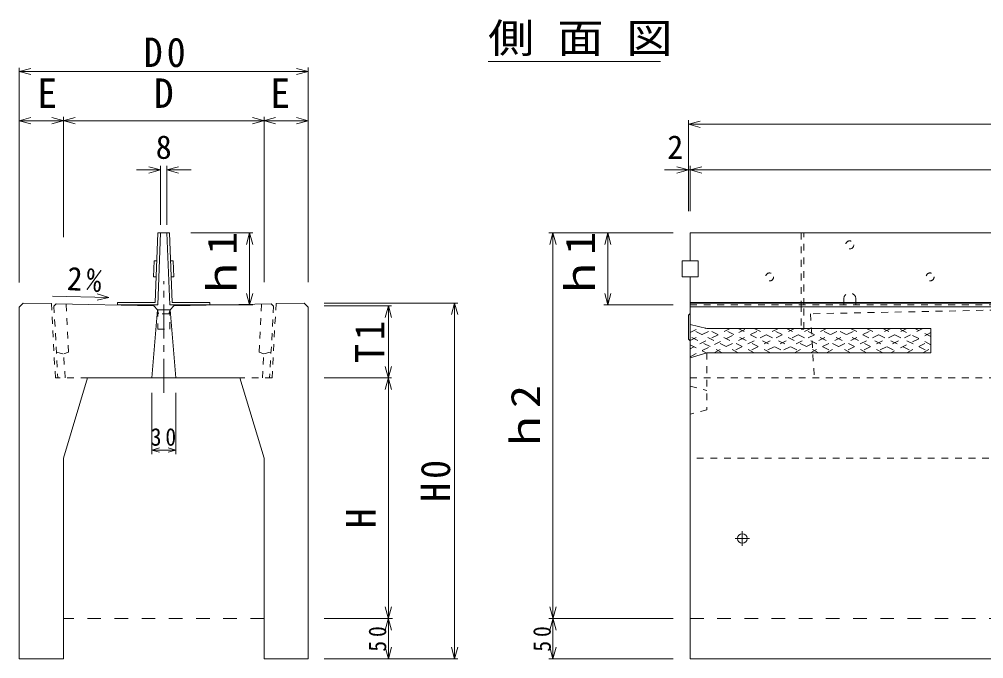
# Model space of a CAD drawing. Units: millimetres, scale not verified. Extents: x -2 to 7771, y -2 to 5790.
# Drawn here: x 633 to 1835, y 4221 to 5018 of the extents above; entities that cross this region are included whole.
import ezdxf
from ezdxf.enums import TextEntityAlignment as Align

# ---------------------------------------------------------------- set-up
doc = ezdxf.new("R2010")
doc.units = ezdxf.units.MM
doc.header["$LTSCALE"] = 10
for name, pattern in [('USER1', [1.693334, 0.846667, -0.846667]), ('USER2', [6.773334, 4.233333, -0.846667, 0.846667, -0.846667]), ('USER3', [3.386666, 1.693333, -1.693333])]:
    doc.linetypes.add(name, pattern=pattern)
for name, color, linetype, lineweight in [('0_2', 132, 'Continuous', 5), ('1', 132, 'Continuous', 5), ('3', 132, 'USER1', 5), ('5', 132, 'USER1', 5), ('8', 132, 'Continuous', 5)]:
    doc.layers.add(name, color=color, linetype=linetype, lineweight=lineweight)
doc.styles.add('ＭＳ ゴシック', font='')
doc.styles.get('ＭＳ ゴシック').set_extended_font_data('MS Gothic')

msp = doc.modelspace()

# ---------------------------------------------------------------- linework, layer by layer
at = {"layer": '0_2'}
for p, q in [((1217.7, 4965.22), (1432.7, 4965.22)), ((633.49, 4689.86), (633.49, 4957.63)), ((647.98, 4956.81), (633.49, 4952.92)), ((633.49, 4952.92), (993.49, 4952.92)), ((633.49, 4952.92), (647.98, 4949.04)), ((979, 4956.81), (993.49, 4952.92)), ((993.49, 4952.92), (979, 4949.04)), ((993.49, 4957.92), (993.49, 4690.15)), ((647.98, 4895.44), (633.49, 4891.56)), ((674, 4895.44), (702.98, 4887.67)), ((702.98, 4895.44), (674, 4887.67)), ((688.49, 4896.26), (688.49, 4746.44)), ((952.98, 4895.44), (924, 4887.67)), ((924, 4895.44), (952.98, 4887.67)), ((938.49, 4690.15), (938.49, 4896.56)), ((979, 4895.44), (993.49, 4891.56)), ((1467.49, 4892.01), (1467.49, 4778.88)), ((993.49, 4891.56), (633.49, 4891.56)), ((633.49, 4891.56), (647.98, 4887.67)), ((979, 4887.67), (993.49, 4891.56)), ((1481.98, 4890.9), (1467.49, 4887.01)), ((1467.49, 4887.01), (1481.98, 4883.13)), ((3467.49, 4887.01), (1469.49, 4887.01)), ((795, 4834.07), (809.49, 4830.19)), ((809.49, 4761.76), (809.49, 4835.19)), ((817.49, 4835.19), (817.49, 4761.76)), ((817.49, 4830.19), (831.98, 4834.07)), ((1467.49, 4830.19), (1453, 4834.07)), ((1469.49, 4778.88), (1469.49, 4835.19)), ((1483.98, 4834.07), (1469.49, 4830.19)), ((809.49, 4830.19), (779.49, 4830.19)), ((809.49, 4830.19), (795, 4826.3)), ((831.98, 4826.3), (817.49, 4830.19)), ((817.49, 4830.19), (847.49, 4830.19)), ((1437.49, 4830.19), (3467.49, 4830.19)), ((1453, 4826.3), (1467.49, 4830.19)), ((1469.49, 4830.19), (1483.98, 4826.3)), ((847.33, 4751.76), (924.45, 4751.76)), ((920.57, 4751.76), (916.68, 4737.27)), ((920.57, 4751.76), (920.57, 4661.81)), ((924.45, 4737.27), (920.57, 4751.76)), ((1448.49, 4751.76), (1293.58, 4751.76)), ((1298.58, 4751.76), (1294.7, 4737.27)), ((1298.58, 4751.76), (1298.58, 4220.81)), ((1302.46, 4737.27), (1298.58, 4751.76)), ((1363.09, 4737.27), (1366.97, 4751.76)), ((1366.97, 4661.76), (1366.97, 4751.76)), ((1366.97, 4751.76), (1370.86, 4737.27)), ((730.62, 4675.5), (745.03, 4671.33)), ((916.68, 4676.3), (920.57, 4661.81)), ((920.57, 4661.81), (924.45, 4676.3)), ((1366.97, 4661.81), (1363.09, 4676.3)), ((1370.86, 4676.3), (1366.97, 4661.81)), ((745.03, 4671.33), (674.89, 4672.73)), ((745.03, 4671.33), (730.47, 4667.74)), ((1179.86, 4664.27), (1013.49, 4664.27)), ((1172.09, 4649.78), (1175.97, 4664.27)), ((1175.97, 4220.81), (1175.97, 4664.27)), ((1175.97, 4664.27), (1179.86, 4649.78)), ((924.45, 4661.81), (870.99, 4661.81)), ((1013.49, 4660.67), (1097.37, 4660.67)), ((1093.49, 4660.67), (1089.61, 4646.18)), ((1097.37, 4646.18), (1093.49, 4660.67)), ((1093.49, 4660.67), (1093.49, 4220.81)), ((1448.49, 4661.81), (1361.97, 4661.81)), ((2468.49, 4659.32), (1469.49, 4659.32)), ((1469.49, 4651.22), (1467.49, 4649.22)), ((1467.49, 4649.22), (1467.49, 4619.22)), ((1467.49, 4619.22), (1469.49, 4617.22)), ((1097.37, 4585.3), (1089.61, 4556.32)), ((1097.37, 4556.32), (1089.61, 4585.3)), ((1097.37, 4570.81), (1013.49, 4570.81)), ((1097.37, 4256.32), (1089.61, 4285.3)), ((1097.37, 4285.3), (1089.61, 4256.32)), ((1294.7, 4256.32), (1302.46, 4285.3)), ((1294.7, 4285.3), (1302.46, 4256.32)), ((1098.67, 4270.81), (1013.49, 4270.81)), ((1448.49, 4270.81), (1293.58, 4270.81)), ((1093.49, 4220.81), (1089.61, 4235.3)), ((1097.37, 4235.3), (1093.49, 4220.81)), ((1172.09, 4235.3), (1175.97, 4220.81)), ((1175.97, 4220.81), (1179.86, 4235.3)), ((1294.7, 4235.3), (1298.58, 4220.81)), ((1298.58, 4220.81), (1302.46, 4235.3)), ((1013.49, 4220.81), (1179.86, 4220.81)), ((1293.58, 4220.81), (1448.49, 4220.81))]:
    msp.add_line(p, q, dxfattribs=at)
at = {"layer": '0_2', "color": 7}
for p, q in [((806.29, 4751.76), (802.91, 4665.01)), ((805.99, 4661.81), (809.49, 4751.76)), ((820.69, 4751.76), (806.29, 4751.76)), ((817.49, 4751.76), (820.99, 4661.81)), ((824.07, 4665.01), (820.69, 4751.76)), ((1469.49, 4716.76), (1469.49, 4751.76)), ((1469.49, 4751.76), (2467.49, 4751.76)), ((800.95, 4696.89), (801.73, 4716.89)), ((801.73, 4716.89), (804.93, 4716.76)), ((822.05, 4716.76), (825.25, 4716.89)), ((825.25, 4716.89), (826.03, 4696.89)), ((1459.49, 4696.76), (1459.49, 4716.76)), ((1459.49, 4716.76), (1479.49, 4716.76)), ((1479.49, 4716.76), (1479.49, 4696.76)), ((804.15, 4696.76), (800.95, 4696.89)), ((826.03, 4696.89), (822.83, 4696.76)), ((1479.49, 4696.76), (1459.49, 4696.76)), ((1469.49, 4664.16), (1469.49, 4696.76)), ((802.91, 4665.01), (755.99, 4665.01)), ((755.99, 4665.01), (755.99, 4661.81)), ((870.99, 4665.01), (824.07, 4665.01)), ((870.99, 4661.81), (870.99, 4665.01)), ((2467.49, 4665.01), (1469.49, 4665.01)), ((755.99, 4661.81), (805.99, 4661.81)), ((820.99, 4655.82), (805.99, 4655.82)), ((820.99, 4661.81), (870.99, 4661.81))]:
    msp.add_line(p, q, dxfattribs=at)
at = {"layer": '0_2', "linetype": 'USER1'}
for p, q in [((1607.89, 4751.76), (1607.89, 4661.81)), ((1611.09, 4661.81), (1611.09, 4751.76)), ((805.99, 4631.81), (820.99, 4631.81)), ((2468.49, 4470.81), (1469.49, 4470.81))]:
    msp.add_line(p, q, dxfattribs=at)
at = {"layer": '0_2', "linetype": 'USER2'}
for p, q in [((813.49, 4552.39), (813.49, 4691.49)), ((1534.49, 4379.66), (1534.49, 4361.66)), ((1525.49, 4370.67), (1543.49, 4370.67))]:
    msp.add_line(p, q, dxfattribs=at)
at = {"layer": '0_2', "color": 92}
for p, q in [((638.49, 4664.17), (633.49, 4659.27)), ((673.49, 4663.47), (638.49, 4664.17)), ((679.49, 4663.35), (800.99, 4660.91)), ((825.99, 4660.91), (947.5, 4663.35)), ((953.49, 4663.47), (988.49, 4664.17)), ((988.49, 4664.17), (993.49, 4659.27)), ((1469.49, 4220.81), (1469.49, 4664.32)), ((1469.49, 4664.27), (2468.49, 4664.27)), ((633.49, 4659.27), (633.49, 4220.81)), ((800.99, 4660.9), (805.6, 4655.82)), ((825.99, 4660.9), (821.39, 4655.82)), ((993.49, 4659.27), (993.49, 4220.81)), ((688.49, 4470.81), (718.49, 4570.81)), ((908.49, 4570.81), (718.49, 4570.81)), ((938.49, 4470.81), (908.49, 4570.81)), ((688.49, 4220.81), (688.49, 4470.81)), ((938.49, 4220.81), (938.49, 4470.81)), ((633.49, 4220.81), (688.49, 4220.81)), ((993.49, 4220.81), (938.49, 4220.81)), ((3467.49, 4220.81), (1469.49, 4220.81))]:
    msp.add_line(p, q, dxfattribs=at)
at = {"layer": '0_2', "color": 7, "linetype": 'USER1'}
for p, q in [((678.49, 4570.81), (673.49, 4663.47)), ((948.49, 4570.81), (953.49, 4663.47)), ((1469.49, 4664.16), (1469.49, 4661.81)), ((1469.49, 4661.81), (2467.49, 4661.81)), ((1607.89, 4661.81), (1607.89, 4631.81)), ((1611.09, 4631.81), (1611.09, 4661.81)), ((1607.89, 4631.81), (1611.09, 4631.81)), ((1469.49, 4570.81), (2468.49, 4570.81))]:
    msp.add_line(p, q, dxfattribs=at)
at = {"layer": '0_2'}
msp.add_circle((1534.49, 4370.67), 6, dxfattribs=at)
at = {"layer": '1', "color": 7, "linetype": 'USER1'}
for p, q in [((679.49, 4663.35), (676.65, 4660.41)), ((947.5, 4663.35), (950.33, 4660.41)), ((676.65, 4660.41), (681.49, 4570.81)), ((950.33, 4660.41), (945.5, 4570.81)), ((718.49, 4570.81), (678.49, 4570.81)), ((948.49, 4570.81), (908.49, 4570.81))]:
    msp.add_line(p, q, dxfattribs=at)
at = {"layer": '1', "linetype": 'USER1'}
for p, q in [((694.72, 4603.15), (691.67, 4663.05)), ((806.94, 4650.82), (805.6, 4655.82)), ((821.38, 4655.82), (820.04, 4650.82)), ((932.26, 4603.15), (935.32, 4663.1)), ((820.04, 4650.82), (806.94, 4650.82)), ((679.74, 4603.18), (688.88, 4600.73)), ((688.88, 4600.73), (694.79, 4603.18)), ((690.5, 4570.81), (688.88, 4600.73)), ((938.1, 4600.73), (932.26, 4603.15)), ((936.48, 4570.81), (938.1, 4600.73)), ((938.1, 4600.73), (947.24, 4603.18))]:
    msp.add_line(p, q, dxfattribs=at)
at = {"layer": '1', "color": 7}
for p, q in [((805.6, 4655.82), (805.99, 4655.82)), ((820.99, 4655.82), (821.38, 4655.82))]:
    msp.add_line(p, q, dxfattribs=at)
at = {"layer": '3'}
for p, q in [((1660.99, 4661.76), (1660.99, 4669.26)), ((1675.99, 4669.26), (1675.99, 4661.76)), ((1469.47, 4627.32), (1483.05, 4634.11)), ((1469.47, 4597.32), (1539.47, 4632.32)), ((1519.47, 4632.32), (1469.47, 4607.32)), ((1529.47, 4602.32), (1469.47, 4632.32)), ((1469.47, 4617.32), (1499.47, 4632.32)), ((1549.47, 4602.32), (1488.52, 4632.79)), ((1499.47, 4602.32), (1559.47, 4632.32)), ((1569.47, 4602.32), (1509.47, 4632.32)), ((1579.47, 4632.32), (1519.47, 4602.32)), ((1529.47, 4632.32), (1589.47, 4602.32)), ((1599.47, 4632.32), (1539.47, 4602.32)), ((1549.47, 4632.32), (1609.47, 4602.32)), ((1619.47, 4632.32), (1559.47, 4602.32)), ((1629.47, 4602.32), (1569.47, 4632.32)), ((1639.47, 4632.32), (1579.47, 4602.32)), ((1589.47, 4632.32), (1649.47, 4602.32)), ((1599.47, 4602.32), (1659.47, 4632.32)), ((1669.47, 4602.32), (1609.47, 4632.32)), ((1619.47, 4602.32), (1679.47, 4632.32)), ((1689.47, 4602.32), (1629.47, 4632.32)), ((1639.47, 4602.32), (1699.47, 4632.32)), ((1709.47, 4602.32), (1649.47, 4632.32)), ((1719.47, 4632.32), (1659.47, 4602.32)), ((1669.47, 4632.32), (1729.47, 4602.32)), ((1739.47, 4632.32), (1679.47, 4602.32)), ((1689.47, 4632.32), (1749.47, 4602.32)), ((1759.47, 4632.32), (1699.47, 4602.32)), ((1709.47, 4632.32), (1769.49, 4602.31)), ((1769.49, 4627.33), (1719.47, 4602.32)), ((1769.49, 4612.31), (1729.47, 4632.32)), ((1769.49, 4622.31), (1749.47, 4632.32)), ((1509.47, 4602.32), (1469.47, 4622.32)), ((1739.47, 4602.32), (1769.49, 4617.33)), ((1469.47, 4612.32), (1489.47, 4602.32)), ((1759.47, 4602.32), (1769.49, 4607.33))]:
    msp.add_line(p, q, dxfattribs=at)
at = {"layer": '3', "color": 92, "linetype": 'Continuous'}
for p, q in [((805.59, 4655.82), (798.49, 4570.81)), ((821.4, 4655.82), (828.49, 4570.81))]:
    msp.add_line(p, q, dxfattribs=at)
at = {"layer": '3', "color": 7}
for p, q in [((1868.49, 4655.82), (1619.49, 4650.82)), ((1619.49, 4650.82), (1624.19, 4570.81)), ((1490.49, 4602.32), (1490.49, 4531.16)), ((1469.49, 4560.47), (1490.49, 4555.09)), ((1490.49, 4531.16), (1469.49, 4525.79))]:
    msp.add_line(p, q, dxfattribs=at)
at = {"layer": '3', "linetype": 'Continuous'}
for p, q in [((1490.49, 4632.32), (1469.49, 4637.37)), ((1490.49, 4632.32), (1769.49, 4632.32)), ((1769.49, 4632.32), (1769.49, 4602.32)), ((1490.49, 4602.32), (1469.49, 4595.78)), ((1769.49, 4602.32), (1490.47, 4602.32))]:
    msp.add_line(p, q, dxfattribs=at)
at = {"layer": '3'}
for centre in [(1668.49, 4736.76), (1568.49, 4696.76), (1768.49, 4696.76)]:
    msp.add_circle(centre, 5, dxfattribs=at)
msp.add_arc((1668.49, 4669.26), 7.5, 0, 180, dxfattribs=at)
at = {"layer": '5'}
for p, q in [((805.99, 4655.82), (805.99, 4631.81)), ((820.99, 4631.81), (820.99, 4655.82))]:
    msp.add_line(p, q, dxfattribs=at)
at = {"layer": '8'}
for p, q in [((798.49, 4552.39), (798.49, 4475.98)), ((828.49, 4475.98), (828.49, 4552.39)), ((798.49, 4480.98), (808.15, 4483.57)), ((828.49, 4480.98), (818.83, 4483.57)), ((798.49, 4480.98), (828.49, 4480.98)), ((808.15, 4478.39), (798.49, 4480.98)), ((818.83, 4478.39), (828.49, 4480.98))]:
    msp.add_line(p, q, dxfattribs=at)
at = {"layer": '8', "linetype": 'USER3'}
for p, q in [((938.49, 4270.81), (688.49, 4270.81)), ((1469.49, 4270.81), (3467.49, 4270.81))]:
    msp.add_line(p, q, dxfattribs=at)

# ---------------------------------------------------------------- texts
at = {"layer": '0_2', "color": 92, "style": 'ＭＳ ゴシック', "width": 1.15}
msp.add_text('側 面 図', height=36.66, dxfattribs=at).set_placement((1217.7, 4965.22), align=Align.BOTTOM_LEFT)
at = {"layer": '0_2', "color": 92, "style": 'ＭＳ ゴシック'}
for s, p in [('E', (655.73, 4896.56)), ('D', (800.99, 4896.56)), ('E', (946.25, 4896.56))]:
    msp.add_text(s, height=36.66, dxfattribs=at).set_placement(p, align=Align.BOTTOM_LEFT)
at = {"layer": '0_2', "color": 7, "style": 'ＭＳ ゴシック'}
for s, p in [('8', (803.49, 4835.19)), ('2', (1440.98, 4835.19))]:
    msp.add_text(s, height=29.33, dxfattribs=at).set_placement(p, align=Align.BOTTOM_LEFT)
at = {"layer": '0_2', "color": 92, "style": 'ＭＳ ゴシック', "width": 1.15}
for s, p in [('ｈ1', (915.57, 4666.76)), ('ｈ1', (1361.97, 4666.76)), ('ｈ2', (1293.58, 4475.78))]:
    msp.add_text(s, height=36.66, rotation=90, dxfattribs=at).set_placement(p, align=Align.BOTTOM_LEFT)
at = {"layer": '0_2', "color": 92, "style": 'ＭＳ ゴシック'}
msp.add_text('H', height=36.66, rotation=90, dxfattribs=at).set_placement((1088.49, 4383.31), align=Align.BOTTOM_LEFT)
at = {"layer": '0_2', "color": 92, "insert": (788.49, 4957.92), "char_height": 36.66, "attachment_point": 7, "style": 'ＭＳ ゴシック'}
msp.add_mtext('\\T1.21;\\W0.95;D0', dxfattribs=at)
at = {"layer": '0_2', "color": 7, "insert": (692.26, 4679.98), "char_height": 29.33, "attachment_point": 7, "rotation": 356.565, "style": 'ＭＳ ゴシック'}
msp.add_mtext('\\T1.27;\\W0.95;2%', dxfattribs=at)
at = {"layer": '0_2', "color": 92, "char_height": 36.66, "attachment_point": 7, "rotation": 90, "style": 'ＭＳ ゴシック'}
for s, insert in [('\\T1.21;\\W0.95;T1', (1088.49, 4589.49)), ('\\T1.21;\\W0.95;H0', (1170.97, 4416.29))]:
    msp.add_mtext(s, dxfattribs=dict(at, insert=insert))
at = {"layer": '8', "color": 7, "insert": (797.24, 4485.98), "char_height": 21.99, "attachment_point": 7, "style": 'ＭＳ ゴシック'}
msp.add_mtext('\\T1.36;\\W0.9;30', dxfattribs=at)
at = {"layer": '8', "color": 7, "char_height": 21.99, "attachment_point": 7, "rotation": 90, "style": 'ＭＳ ゴシック'}
for insert in [(1091.08, 4229.56), (1296.17, 4229.56)]:
    msp.add_mtext('\\T1.36;\\W0.9;50', dxfattribs=dict(at, insert=insert))

doc.saveas('drawing.dxf')
